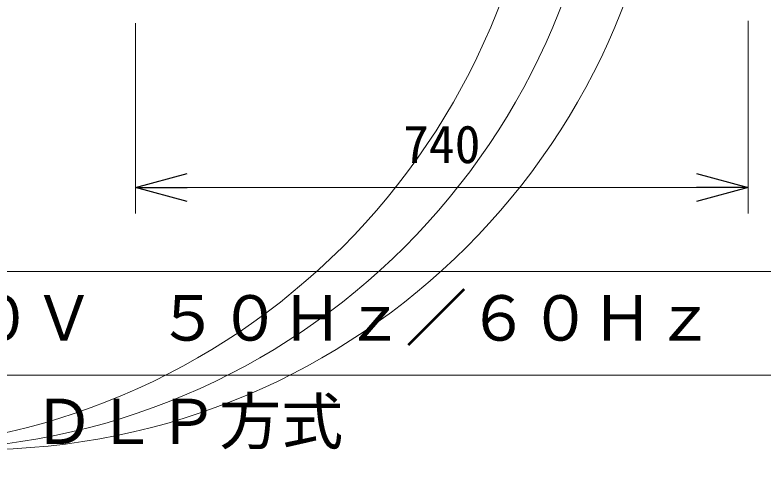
# Model space of a CAD drawing. Units: millimetres, scale not verified. Extents: x -772 to 708, y -714 to 761.
# Drawn here: x 6.13 to 42.27, y -10.8 to 10.9 of the extents above; entities that cross this region are included whole.
import ezdxf
from ezdxf.enums import TextEntityAlignment as Align

# ---------------------------------------------------------------- set-up
doc = ezdxf.new("R2010")
doc.units = ezdxf.units.MM
doc.header["$LTSCALE"] = 0.125
doc.layers.add('0-0_0', color=7, linetype='Continuous')
doc.layers.add('0-1_MOJI1', color=7, linetype='Continuous')
for name, color, linetype, lineweight in [('0-2_WAKU', 1, 'Continuous', 18), ('0-4_SUNPO', 3, 'Continuous', 18), ('0-5_GAIKEI', 1, 'Continuous', 18)]:
    doc.layers.add(name, color=color, linetype=linetype, lineweight=lineweight)
doc.styles.add('ＭＳ ゴシック', font='')
doc.styles.get('ＭＳ ゴシック').set_extended_font_data('MS Gothic')

# ---------------------------------------------------------------- blocks, each defined once
blk = doc.blocks.new('_Open30')
at = {"layer": '0-0_0'}
blk.add_line((0, 0), (-1, 0), dxfattribs=at)
blk.add_lwpolyline([(-1, 0.26795), (0, 0), (-1, -0.26795)], dxfattribs=at)
blk = doc.blocks.new('D3')
at = {"layer": '0-4_SUNPO'}
for p, q in [((106.0562, 198.1132), (106.0562, 188.8126)), ((76.4562, 198.0033), (76.4562, 188.8126)), ((103.5562, 190.0626), (78.9562, 190.0626))]:
    blk.add_line(p, q, dxfattribs=at)
at = {"layer": '0-4_SUNPO', "xscale": 2.5, "yscale": 2.5, "rotation": 180}
blk.add_blockref('_Open30', (76.4562, 190.0626), dxfattribs=at)
at = {"layer": '0-4_SUNPO', "xscale": 2.5, "yscale": 2.5}
blk.add_blockref('_Open30', (106.0562, 190.0626), dxfattribs=at)
at = {"layer": '0-4_SUNPO', "color": 7, "style": 'ＭＳ ゴシック'}
blk.add_text('740', height=1.833, dxfattribs=at).set_placement((89.3812, 190.6876), align=Align.BOTTOM_LEFT)

msp = doc.modelspace()

# ---------------------------------------------------------------- linework, layer by layer
at = {"layer": '0-2_WAKU', "color": 4}
msp.add_line((-62.5005, -1.4969), (62.4995, -1.4969), dxfattribs=at)
at = {"layer": '0-2_WAKU'}
msp.add_line((-62.5005, -6.4969), (62.4995, -6.4969), dxfattribs=at)
at = {"layer": '0-5_GAIKEI'}
for centre, radius in [((333.4793, 23.5313), 368.5852), ((339.4793, 23.5313), 368.5852), ((-1.6814, 23.3235), 33.4245), ((1.3186, 23.3235), 33.4245), ((4.3186, 23.3235), 33.4245), ((-35.011, -345.1889), 368.5852), ((-32.011, -345.1889), 368.5852), ((-29.011, -345.1889), 368.5852)]:
    msp.add_circle(centre, radius, dxfattribs=at)

# ---------------------------------------------------------------- block references
at = {"layer": '0-4_SUNPO'}
msp.add_blockref('D3', (-64.5005, -187.4969), dxfattribs=at)

# ---------------------------------------------------------------- texts
at = {"layer": '0-1_MOJI1', "style": 'ＭＳ ゴシック'}
for s, p in [('ＡＣ１００～２４０Ｖ\u3000５０Ｈｚ／６０Ｈｚ', (-20.0005, -5.4969)), ('ＤＬＰチップ３枚\u3000ＤＬＰ方式', (-20.0005, -10.4969))]:
    msp.add_text(s, height=2.199, dxfattribs=at).set_placement(p, align=Align.BOTTOM_LEFT)

doc.saveas('drawing.dxf')
